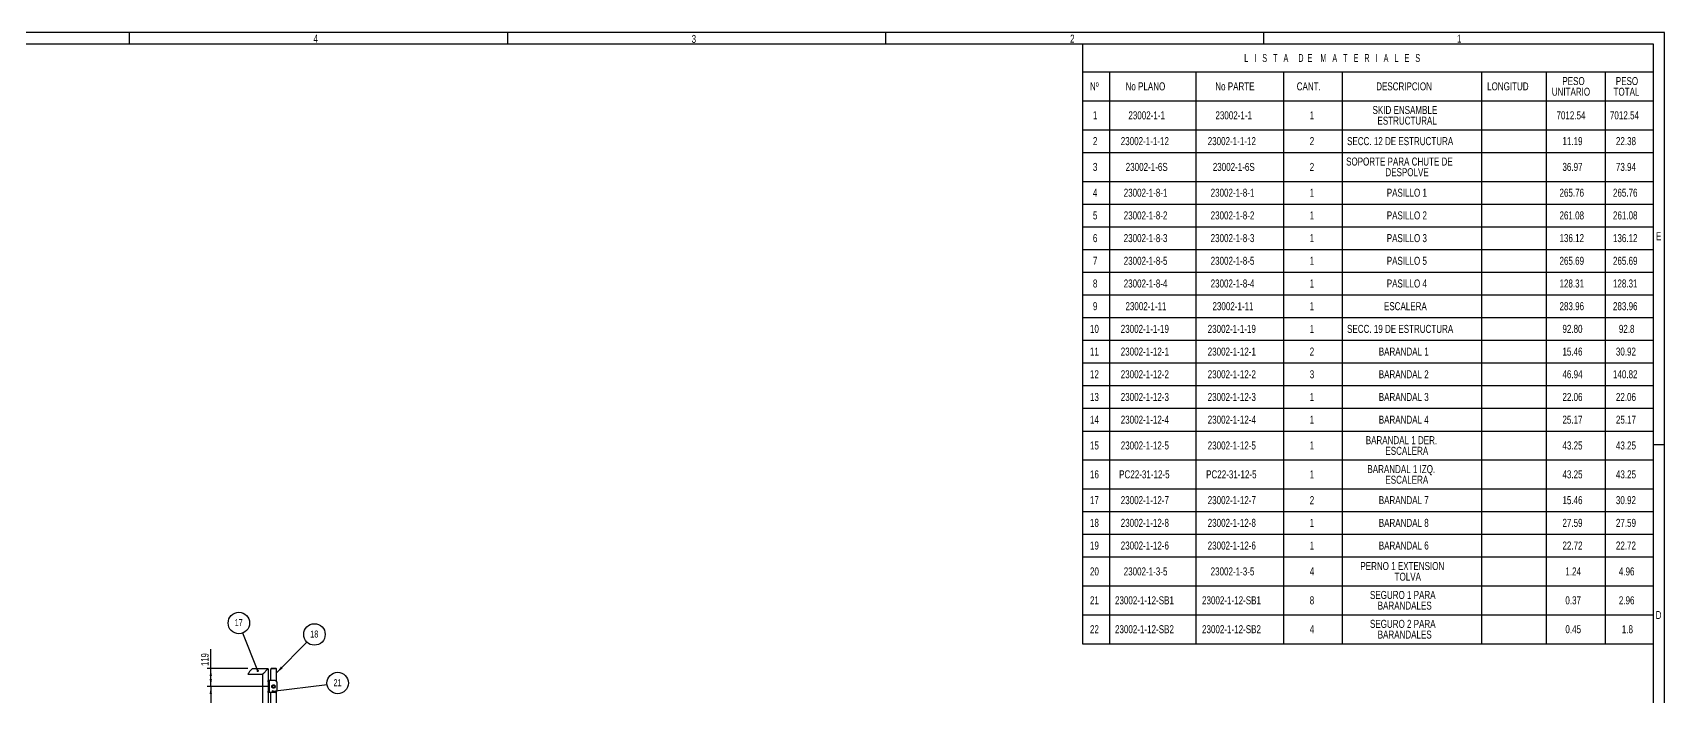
# Model space of a CAD drawing. Header units: millimetres. Extents: x 1293 to 41893, y 1011 to 26911.
# Drawn here: x 20315 to 41893, y 18137 to 26911 of the extents above; entities that cross this region are included whole.
import ezdxf

# ---------------------------------------------------------------- set-up
doc = ezdxf.new("R2010")
doc.units = ezdxf.units.MM
doc.header["$LTSCALE"] = 50
for name, color, linetype in [('CAPA_1', 7, 'Continuous'), ('CLIP_BAR', 5, 'Continuous'), ('PASILLOS', 2, 'Continuous')]:
    doc.layers.add(name, color=color, linetype=linetype)
doc.styles.add('SLDTEXTSTYLE0', font='TXT', dxfattribs={"width": 0.75})
doc.styles.add('SLDTEXTSTYLE31', font='TXT', dxfattribs={"width": 0.563433})
doc.dimstyles.new('SLDDIMSTYLE3', dxfattribs={"dimtxt": 0.18, "dimasz": 30.769231, "dimexe": 0, "dimexo": 0.0625, "dimgap": 0, "dimtad": 0, "dimtih": 1, "dimtoh": 1, "dimdec": 0, "dimrnd": 1e-09, "dimzin": 0, "dimdsep": 46, "dimtxsty": 'Standard', "dimblk1": 'DOT', "dimblk2": 'DOT', "dimsah": 1, "dimcen": 0.09, "dimadec": 0, "dimazin": 0, "dimtfac": 30.769231, "dimtdec": 0, "dimtofl": 0, "dimtmove": 0, "dimatfit": 3, "dimldrblk": 'DOT', "dimfxl": 1, "dimfrac": 2, "dimtolj": 1, "dimtzin": 0, "dimarcsym": 0})
doc.dimstyles.new('SLDDIMSTYLE4', dxfattribs={"dimtxt": 0.18, "dimasz": 100, "dimexe": 0, "dimexo": 0.0625, "dimgap": 0, "dimtad": 0, "dimtih": 1, "dimtoh": 1, "dimdec": 0, "dimrnd": 1e-09, "dimzin": 0, "dimdsep": 46, "dimtxsty": 'Standard', "dimsah": 1, "dimcen": 0.09, "dimadec": 0, "dimazin": 0, "dimtfac": 100, "dimtdec": 0, "dimtofl": 0, "dimtmove": 0, "dimatfit": 3, "dimfxl": 1, "dimfrac": 2, "dimtolj": 1, "dimtzin": 0, "dimarcsym": 0})
doc.dimstyles.new('SLDDIMSTYLE6', dxfattribs={"dimtxt": 100, "dimasz": 100, "dimexe": 0, "dimexo": 0.0625, "dimgap": 25, "dimtad": 2, "dimdec": 0, "dimlfac": 0.5, "dimrnd": 1e-09, "dimzin": 12, "dimdsep": 46, "dimtxsty": 'SLDTEXTSTYLE0', "dimsah": 1, "dimcen": 0.09, "dimadec": 0, "dimazin": 3, "dimtfac": 1, "dimtdec": 0, "dimtofl": 0, "dimtmove": 0, "dimatfit": 3, "dimfxl": 1, "dimfrac": 2, "dimtolj": 1, "dimtzin": 12, "dimarcsym": 0})

# ---------------------------------------------------------------- blocks, each defined once
blk = doc.blocks.new('SW_TABLEANNOTATION_0')
at = {"layer": 'CAPA_1', "color": 0}
for p, q in [((0, 0), (0, -370)), ((0, 0), (355, 0)), ((355, 0), (1501, 0)), ((1501, 0), (2656, 0)), ((2656, 0), (3433, 0)), ((3433, 0), (5276, 0)), ((5276, 0), (6131, 0)), ((6131, 0), (6914, 0)), ((6914, 0), (7545, 0)), ((7545, 0), (7545, -370)), ((0, -370), (0, -752)), ((0, -370), (355, -370)), ((355, -370), (355, -752)), ((355, -370), (1501, -370)), ((1501, -370), (1501, -752)), ((1501, -370), (2656, -370)), ((2656, -370), (2656, -752)), ((2656, -370), (3433, -370)), ((3433, -370), (3433, -752)), ((3433, -370), (5276, -370)), ((5276, -370), (5276, -752)), ((5276, -370), (6131, -370)), ((6131, -370), (6131, -752)), ((6131, -370), (6914, -370)), ((6914, -370), (6914, -752)), ((6914, -370), (7545, -370)), ((7545, -370), (7545, -752)), ((0, -752), (355, -752)), ((0, -752), (0, -1134)), ((355, -752), (1501, -752)), ((355, -752), (355, -1134)), ((1501, -752), (2656, -752)), ((1501, -752), (1501, -1134)), ((2656, -752), (3433, -752)), ((2656, -752), (2656, -1134)), ((3433, -752), (5276, -752)), ((3433, -752), (3433, -1134)), ((5276, -752), (6131, -752)), ((5276, -752), (5276, -1134)), ((6131, -752), (6914, -752)), ((6131, -752), (6131, -1134)), ((6914, -752), (7545, -752)), ((6914, -752), (6914, -1134)), ((7545, -752), (7545, -1134)), ((0, -1134), (0, -1434)), ((0, -1134), (355, -1134)), ((355, -1134), (355, -1434)), ((355, -1134), (1501, -1134)), ((1501, -1134), (1501, -1434)), ((1501, -1134), (2656, -1134)), ((2656, -1134), (2656, -1434)), ((2656, -1134), (3433, -1134)), ((3433, -1134), (3433, -1434)), ((3433, -1134), (5276, -1134)), ((5276, -1134), (5276, -1434)), ((5276, -1134), (6131, -1134)), ((6131, -1134), (6131, -1434)), ((6131, -1134), (6914, -1134)), ((6914, -1134), (6914, -1434)), ((6914, -1134), (7545, -1134)), ((7545, -1134), (7545, -1434)), ((0, -1434), (0, -1816)), ((0, -1434), (355, -1434)), ((355, -1434), (355, -1816)), ((355, -1434), (1501, -1434)), ((1501, -1434), (1501, -1816)), ((1501, -1434), (2656, -1434)), ((2656, -1434), (2656, -1816)), ((2656, -1434), (3433, -1434)), ((3433, -1434), (3433, -1816)), ((3433, -1434), (5276, -1434)), ((5276, -1434), (5276, -1816)), ((5276, -1434), (6131, -1434)), ((6131, -1434), (6131, -1816)), ((6131, -1434), (6914, -1434)), ((6914, -1434), (6914, -1816)), ((6914, -1434), (7545, -1434)), ((7545, -1434), (7545, -1816)), ((0, -1816), (0, -2116)), ((0, -1816), (355, -1816)), ((355, -1816), (355, -2116)), ((355, -1816), (1501, -1816)), ((1501, -1816), (1501, -2116)), ((1501, -1816), (2656, -1816)), ((2656, -1816), (2656, -2116)), ((2656, -1816), (3433, -1816)), ((3433, -1816), (3433, -2116)), ((3433, -1816), (5276, -1816)), ((5276, -1816), (5276, -2116)), ((5276, -1816), (6131, -1816)), ((6131, -1816), (6131, -2116)), ((6131, -1816), (6914, -1816)), ((6914, -1816), (6914, -2116)), ((6914, -1816), (7545, -1816)), ((7545, -1816), (7545, -2116)), ((0, -2116), (0, -2416)), ((0, -2116), (355, -2116)), ((355, -2116), (355, -2416)), ((355, -2116), (1501, -2116)), ((1501, -2116), (1501, -2416)), ((1501, -2116), (2656, -2116)), ((2656, -2116), (2656, -2416)), ((2656, -2116), (3433, -2116)), ((3433, -2116), (3433, -2416)), ((3433, -2116), (5276, -2116)), ((5276, -2116), (5276, -2416)), ((5276, -2116), (6131, -2116)), ((6131, -2116), (6131, -2416)), ((6131, -2116), (6914, -2116)), ((6914, -2116), (6914, -2416)), ((6914, -2116), (7545, -2116)), ((7545, -2116), (7545, -2416)), ((0, -2416), (0, -2716)), ((0, -2416), (355, -2416)), ((355, -2416), (355, -2716)), ((355, -2416), (1501, -2416)), ((1501, -2416), (1501, -2716)), ((1501, -2416), (2656, -2416)), ((2656, -2416), (2656, -2716)), ((2656, -2416), (3433, -2416)), ((3433, -2416), (3433, -2716)), ((3433, -2416), (5276, -2416)), ((5276, -2416), (5276, -2716)), ((5276, -2416), (6131, -2416)), ((6131, -2416), (6131, -2716)), ((6131, -2416), (6914, -2416)), ((6914, -2416), (6914, -2716)), ((6914, -2416), (7545, -2416)), ((7545, -2416), (7545, -2716)), ((0, -2716), (0, -3016)), ((0, -2716), (355, -2716)), ((355, -2716), (355, -3016)), ((355, -2716), (1501, -2716)), ((1501, -2716), (1501, -3016)), ((1501, -2716), (2656, -2716)), ((2656, -2716), (2656, -3016)), ((2656, -2716), (3433, -2716)), ((3433, -2716), (3433, -3016)), ((3433, -2716), (5276, -2716)), ((5276, -2716), (5276, -3016)), ((5276, -2716), (6131, -2716)), ((6131, -2716), (6131, -3016)), ((6131, -2716), (6914, -2716)), ((6914, -2716), (6914, -3016)), ((6914, -2716), (7545, -2716)), ((7545, -2716), (7545, -3016)), ((0, -3016), (0, -3316)), ((0, -3016), (355, -3016)), ((355, -3016), (355, -3316)), ((355, -3016), (1501, -3016)), ((1501, -3016), (1501, -3316)), ((1501, -3016), (2656, -3016)), ((2656, -3016), (2656, -3316)), ((2656, -3016), (3433, -3016)), ((3433, -3016), (3433, -3316)), ((3433, -3016), (5276, -3016)), ((5276, -3016), (5276, -3316)), ((5276, -3016), (6131, -3016)), ((6131, -3016), (6131, -3316)), ((6131, -3016), (6914, -3016)), ((6914, -3016), (6914, -3316)), ((6914, -3016), (7545, -3016)), ((7545, -3016), (7545, -3316)), ((0, -3316), (0, -3616)), ((0, -3316), (355, -3316)), ((355, -3316), (355, -3616)), ((355, -3316), (1501, -3316)), ((1501, -3316), (1501, -3616)), ((1501, -3316), (2656, -3316)), ((2656, -3316), (2656, -3616)), ((2656, -3316), (3433, -3316)), ((3433, -3316), (3433, -3616)), ((3433, -3316), (5276, -3316)), ((5276, -3316), (5276, -3616)), ((5276, -3316), (6131, -3316)), ((6131, -3316), (6131, -3616)), ((6131, -3316), (6914, -3316)), ((6914, -3316), (6914, -3616)), ((6914, -3316), (7545, -3316)), ((7545, -3316), (7545, -3616)), ((0, -3616), (0, -3916)), ((0, -3616), (355, -3616)), ((355, -3616), (355, -3916)), ((355, -3616), (1501, -3616)), ((1501, -3616), (1501, -3916)), ((1501, -3616), (2656, -3616)), ((2656, -3616), (2656, -3916)), ((2656, -3616), (3433, -3616)), ((3433, -3616), (3433, -3916)), ((3433, -3616), (5276, -3616)), ((5276, -3616), (5276, -3916)), ((5276, -3616), (6131, -3616)), ((6131, -3616), (6131, -3916)), ((6131, -3616), (6914, -3616)), ((6914, -3616), (6914, -3916)), ((6914, -3616), (7545, -3616)), ((7545, -3616), (7545, -3916)), ((0, -3916), (0, -4216)), ((0, -3916), (355, -3916)), ((355, -3916), (355, -4216)), ((355, -3916), (1501, -3916)), ((1501, -3916), (1501, -4216)), ((1501, -3916), (2656, -3916)), ((2656, -3916), (2656, -4216)), ((2656, -3916), (3433, -3916)), ((3433, -3916), (3433, -4216)), ((3433, -3916), (5276, -3916)), ((5276, -3916), (5276, -4216)), ((5276, -3916), (6131, -3916)), ((6131, -3916), (6131, -4216)), ((6131, -3916), (6914, -3916)), ((6914, -3916), (6914, -4216)), ((6914, -3916), (7545, -3916)), ((7545, -3916), (7545, -4216)), ((0, -4216), (0, -4516)), ((0, -4216), (355, -4216)), ((355, -4216), (355, -4516)), ((355, -4216), (1501, -4216)), ((1501, -4216), (1501, -4516)), ((1501, -4216), (2656, -4216)), ((2656, -4216), (2656, -4516)), ((2656, -4216), (3433, -4216)), ((3433, -4216), (3433, -4516)), ((3433, -4216), (5276, -4216)), ((5276, -4216), (5276, -4516)), ((5276, -4216), (6131, -4216)), ((6131, -4216), (6131, -4516)), ((6131, -4216), (6914, -4216)), ((6914, -4216), (6914, -4516)), ((6914, -4216), (7545, -4216)), ((7545, -4216), (7545, -4516)), ((0, -4516), (0, -4816)), ((0, -4516), (355, -4516)), ((355, -4516), (355, -4816)), ((355, -4516), (1501, -4516)), ((1501, -4516), (1501, -4816)), ((1501, -4516), (2656, -4516)), ((2656, -4516), (2656, -4816)), ((2656, -4516), (3433, -4516)), ((3433, -4516), (3433, -4816)), ((3433, -4516), (5276, -4516)), ((5276, -4516), (5276, -4816)), ((5276, -4516), (6131, -4516)), ((6131, -4516), (6131, -4816)), ((6131, -4516), (6914, -4516)), ((6914, -4516), (6914, -4816)), ((6914, -4516), (7545, -4516)), ((7545, -4516), (7545, -4816)), ((0, -4816), (0, -5116)), ((0, -4816), (355, -4816)), ((355, -4816), (355, -5116)), ((355, -4816), (1501, -4816)), ((1501, -4816), (1501, -5116)), ((1501, -4816), (2656, -4816)), ((2656, -4816), (2656, -5116)), ((2656, -4816), (3433, -4816)), ((3433, -4816), (3433, -5116)), ((3433, -4816), (5276, -4816)), ((5276, -4816), (5276, -5116)), ((5276, -4816), (6131, -4816)), ((6131, -4816), (6131, -5116)), ((6131, -4816), (6914, -4816)), ((6914, -4816), (6914, -5116)), ((6914, -4816), (7545, -4816)), ((7545, -4816), (7545, -5116)), ((0, -5116), (0, -5498)), ((0, -5116), (355, -5116)), ((355, -5116), (355, -5498)), ((355, -5116), (1501, -5116)), ((1501, -5116), (1501, -5498)), ((1501, -5116), (2656, -5116)), ((2656, -5116), (2656, -5498)), ((2656, -5116), (3433, -5116)), ((3433, -5116), (3433, -5498)), ((3433, -5116), (5276, -5116)), ((5276, -5116), (5276, -5498)), ((5276, -5116), (6131, -5116)), ((6131, -5116), (6131, -5498)), ((6131, -5116), (6914, -5116)), ((6914, -5116), (6914, -5498)), ((6914, -5116), (7545, -5116)), ((7545, -5116), (7545, -5498)), ((0, -5498), (0, -5881)), ((0, -5498), (355, -5498)), ((355, -5498), (355, -5881)), ((355, -5498), (1501, -5498)), ((1501, -5498), (1501, -5881)), ((1501, -5498), (2656, -5498)), ((2656, -5498), (2656, -5881)), ((2656, -5498), (3433, -5498)), ((3433, -5498), (3433, -5881)), ((3433, -5498), (5276, -5498)), ((5276, -5498), (5276, -5881)), ((5276, -5498), (6131, -5498)), ((6131, -5498), (6131, -5881)), ((6131, -5498), (6914, -5498)), ((6914, -5498), (6914, -5881)), ((6914, -5498), (7545, -5498)), ((7545, -5498), (7545, -5881)), ((0, -5881), (0, -6181)), ((0, -5881), (355, -5881)), ((355, -5881), (355, -6181)), ((355, -5881), (1501, -5881)), ((1501, -5881), (1501, -6181)), ((1501, -5881), (2656, -5881)), ((2656, -5881), (2656, -6181)), ((2656, -5881), (3433, -5881)), ((3433, -5881), (3433, -6181)), ((3433, -5881), (5276, -5881)), ((5276, -5881), (5276, -6181)), ((5276, -5881), (6131, -5881)), ((6131, -5881), (6131, -6181)), ((6131, -5881), (6914, -5881)), ((6914, -5881), (6914, -6181)), ((6914, -5881), (7545, -5881)), ((7545, -5881), (7545, -6181)), ((0, -6181), (0, -6481)), ((0, -6181), (355, -6181)), ((355, -6181), (355, -6481)), ((355, -6181), (1501, -6181)), ((1501, -6181), (1501, -6481)), ((1501, -6181), (2656, -6181)), ((2656, -6181), (2656, -6481)), ((2656, -6181), (3433, -6181)), ((3433, -6181), (3433, -6481)), ((3433, -6181), (5276, -6181)), ((5276, -6181), (5276, -6481)), ((5276, -6181), (6131, -6181)), ((6131, -6181), (6131, -6481)), ((6131, -6181), (6914, -6181)), ((6914, -6181), (6914, -6481)), ((6914, -6181), (7545, -6181)), ((7545, -6181), (7545, -6481)), ((0, -6481), (0, -6781)), ((0, -6481), (355, -6481)), ((355, -6481), (355, -6781)), ((355, -6481), (1501, -6481)), ((1501, -6481), (1501, -6781)), ((1501, -6481), (2656, -6481)), ((2656, -6481), (2656, -6781)), ((2656, -6481), (3433, -6481)), ((3433, -6481), (3433, -6781)), ((3433, -6481), (5276, -6481)), ((5276, -6481), (5276, -6781)), ((5276, -6481), (6131, -6481)), ((6131, -6481), (6131, -6781)), ((6131, -6481), (6914, -6481)), ((6914, -6481), (6914, -6781)), ((6914, -6481), (7545, -6481)), ((7545, -6481), (7545, -6781)), ((0, -6781), (0, -7163)), ((0, -6781), (355, -6781)), ((355, -6781), (355, -7163)), ((355, -6781), (1501, -6781)), ((1501, -6781), (1501, -7163)), ((1501, -6781), (2656, -6781)), ((2656, -6781), (2656, -7163)), ((2656, -6781), (3433, -6781)), ((3433, -6781), (3433, -7163)), ((3433, -6781), (5276, -6781)), ((5276, -6781), (5276, -7163)), ((5276, -6781), (6131, -6781)), ((6131, -6781), (6131, -7163)), ((6131, -6781), (6914, -6781)), ((6914, -6781), (6914, -7163)), ((6914, -6781), (7545, -6781)), ((7545, -6781), (7545, -7163)), ((0, -7163), (0, -7545)), ((0, -7163), (355, -7163)), ((355, -7163), (355, -7545)), ((355, -7163), (1501, -7163)), ((1501, -7163), (1501, -7545)), ((1501, -7163), (2656, -7163)), ((2656, -7163), (2656, -7545)), ((2656, -7163), (3433, -7163)), ((3433, -7163), (3433, -7545)), ((3433, -7163), (5276, -7163)), ((5276, -7163), (5276, -7545)), ((5276, -7163), (6131, -7163)), ((6131, -7163), (6131, -7545)), ((6131, -7163), (6914, -7163)), ((6914, -7163), (6914, -7545)), ((6914, -7163), (7545, -7163)), ((7545, -7163), (7545, -7545)), ((0, -7545), (0, -7927)), ((0, -7545), (355, -7545)), ((355, -7545), (355, -7927)), ((355, -7545), (1501, -7545)), ((1501, -7545), (1501, -7927)), ((1501, -7545), (2656, -7545)), ((2656, -7545), (2656, -7927)), ((2656, -7545), (3433, -7545)), ((3433, -7545), (3433, -7927)), ((3433, -7545), (5276, -7545)), ((5276, -7545), (5276, -7927)), ((5276, -7545), (6131, -7545)), ((6131, -7545), (6131, -7927)), ((6131, -7545), (6914, -7545)), ((6914, -7545), (6914, -7927)), ((6914, -7545), (7545, -7545)), ((7545, -7545), (7545, -7927)), ((0, -7927), (355, -7927)), ((355, -7927), (1501, -7927)), ((1501, -7927), (2656, -7927)), ((2656, -7927), (3433, -7927)), ((3433, -7927), (5276, -7927)), ((5276, -7927), (6131, -7927)), ((6131, -7927), (6914, -7927)), ((6914, -7927), (7545, -7927))]:
    blk.add_line(p, q, dxfattribs=at)
at = {"layer": 'CAPA_1', "color": 0, "attachment_point": 1}
for s, insert, char_height, style in [('L   I   S   T   A     D  E    M   A   T   E   R   I   A   L   E   S', (2139, -132), 105.83, 'SLDTEXTSTYLE31'), ('Nº', (99, -507), 105.8, 'SLDTEXTSTYLE0'), ('No PLANO', (570, -507), 105.8, 'SLDTEXTSTYLE0'), ('No PARTE', (1756, -507), 105.8, 'SLDTEXTSTYLE0'), ('CANT.', (2833, -507), 105.8, 'SLDTEXTSTYLE0'), ('DESCRIPCION', (3884, -507), 105.83, 'SLDTEXTSTYLE0'), ('LONGITUD', (5351, -507), 105.8, 'SLDTEXTSTYLE0'), ('UNITARIO', (6206, -578), 105.8, 'SLDTEXTSTYLE0'), ('PESO', (6346, -437), 105.8, 'SLDTEXTSTYLE0'), ('TOTAL', (7023, -578), 105.8, 'SLDTEXTSTYLE0'), ('PESO', (7053, -437), 105.8, 'SLDTEXTSTYLE0'), ('SKID ENSAMBLE', (3836, -819), 105.83, 'SLDTEXTSTYLE0'), ('1', (138, -890), 106, 'SLDTEXTSTYLE0'), ('23002-1-1', (607, -890), 105.8, 'SLDTEXTSTYLE0'), ('23002-1-1', (1758, -890), 105.8, 'SLDTEXTSTYLE0'), ('1', (3005, -890), 106, 'SLDTEXTSTYLE0'), ('ESTRUCTURAL', (3901, -960), 105.83, 'SLDTEXTSTYLE0'), ('7012.54', (6268, -890), 105.8, 'SLDTEXTSTYLE0'), ('7012.54', (6975, -890), 105.8, 'SLDTEXTSTYLE0'), ('2', (138, -1231), 106, 'SLDTEXTSTYLE0'), ('23002-1-1-12', (506, -1231), 105.83, 'SLDTEXTSTYLE0'), ('23002-1-1-12', (1656, -1231), 105.83, 'SLDTEXTSTYLE0'), ('2', (3005, -1231), 106, 'SLDTEXTSTYLE0'), ('SECC. 12 DE ESTRUCTURA', (3499, -1231), 105.83, 'SLDTEXTSTYLE0'), ('11.19', (6347, -1231), 105.8, 'SLDTEXTSTYLE0'), ('22.38', (7054, -1231), 105.8, 'SLDTEXTSTYLE0'), ('SOPORTE PARA CHUTE DE', (3486, -1501), 105.83, 'SLDTEXTSTYLE0'), ('3', (138, -1572), 106, 'SLDTEXTSTYLE0'), ('23002-1-6S', (572, -1572), 105.8, 'SLDTEXTSTYLE0'), ('23002-1-6S', (1723, -1572), 105.8, 'SLDTEXTSTYLE0'), ('2', (3005, -1572), 106, 'SLDTEXTSTYLE0'), ('DESPOLVE', (4006, -1642), 105.8, 'SLDTEXTSTYLE0'), ('36.97', (6347, -1572), 105.8, 'SLDTEXTSTYLE0'), ('73.94', (7054, -1572), 105.8, 'SLDTEXTSTYLE0'), ('4', (138, -1913), 106, 'SLDTEXTSTYLE0'), ('23002-1-8-1', (545, -1913), 105.83, 'SLDTEXTSTYLE0'), ('23002-1-8-1', (1695, -1913), 105.83, 'SLDTEXTSTYLE0'), ('1', (3005, -1913), 106, 'SLDTEXTSTYLE0'), ('PASILLO 1', (4024, -1913), 105.8, 'SLDTEXTSTYLE0'), ('265.76', (6308, -1913), 105.8, 'SLDTEXTSTYLE0'), ('265.76', (7015, -1913), 105.8, 'SLDTEXTSTYLE0'), ('5', (138, -2213), 106, 'SLDTEXTSTYLE0'), ('23002-1-8-2', (545, -2213), 105.83, 'SLDTEXTSTYLE0'), ('23002-1-8-2', (1695, -2213), 105.83, 'SLDTEXTSTYLE0'), ('1', (3005, -2213), 106, 'SLDTEXTSTYLE0'), ('PASILLO 2', (4024, -2213), 105.8, 'SLDTEXTSTYLE0'), ('261.08', (6308, -2213), 105.8, 'SLDTEXTSTYLE0'), ('261.08', (7015, -2213), 105.8, 'SLDTEXTSTYLE0'), ('6', (138, -2513), 106, 'SLDTEXTSTYLE0'), ('23002-1-8-3', (545, -2513), 105.83, 'SLDTEXTSTYLE0'), ('23002-1-8-3', (1695, -2513), 105.83, 'SLDTEXTSTYLE0'), ('1', (3005, -2513), 106, 'SLDTEXTSTYLE0'), ('PASILLO 3', (4024, -2513), 105.8, 'SLDTEXTSTYLE0'), ('136.12', (6308, -2513), 105.8, 'SLDTEXTSTYLE0'), ('136.12', (7015, -2513), 105.8, 'SLDTEXTSTYLE0'), ('7', (138, -2813), 106, 'SLDTEXTSTYLE0'), ('23002-1-8-5', (545, -2813), 105.83, 'SLDTEXTSTYLE0'), ('23002-1-8-5', (1695, -2813), 105.83, 'SLDTEXTSTYLE0'), ('1', (3005, -2813), 106, 'SLDTEXTSTYLE0'), ('PASILLO 5', (4024, -2813), 105.8, 'SLDTEXTSTYLE0'), ('265.69', (6308, -2813), 105.8, 'SLDTEXTSTYLE0'), ('265.69', (7015, -2813), 105.8, 'SLDTEXTSTYLE0'), ('8', (138, -3113), 106, 'SLDTEXTSTYLE0'), ('23002-1-8-4', (545, -3113), 105.83, 'SLDTEXTSTYLE0'), ('23002-1-8-4', (1695, -3113), 105.83, 'SLDTEXTSTYLE0'), ('1', (3005, -3113), 106, 'SLDTEXTSTYLE0'), ('PASILLO 4', (4024, -3113), 105.8, 'SLDTEXTSTYLE0'), ('128.31', (6308, -3113), 105.8, 'SLDTEXTSTYLE0'), ('128.31', (7015, -3113), 105.8, 'SLDTEXTSTYLE0'), ('9', (138, -3413), 106, 'SLDTEXTSTYLE0'), ('23002-1-11', (568, -3413), 105.8, 'SLDTEXTSTYLE0'), ('23002-1-11', (1719, -3413), 105.8, 'SLDTEXTSTYLE0'), ('1', (3005, -3413), 106, 'SLDTEXTSTYLE0'), ('ESCALERA', (3987, -3413), 105.8, 'SLDTEXTSTYLE0'), ('283.96', (6308, -3413), 105.8, 'SLDTEXTSTYLE0'), ('283.96', (7015, -3413), 105.8, 'SLDTEXTSTYLE0'), ('10', (99, -3713), 105.8, 'SLDTEXTSTYLE0'), ('23002-1-1-19', (506, -3713), 105.83, 'SLDTEXTSTYLE0'), ('23002-1-1-19', (1656, -3713), 105.83, 'SLDTEXTSTYLE0'), ('1', (3005, -3713), 106, 'SLDTEXTSTYLE0'), ('SECC. 19 DE ESTRUCTURA', (3499, -3713), 105.83, 'SLDTEXTSTYLE0'), ('92.80', (6347, -3713), 105.8, 'SLDTEXTSTYLE0'), ('92.8', (7093, -3713), 105.8, 'SLDTEXTSTYLE0'), ('11', (99, -4013), 105.8, 'SLDTEXTSTYLE0'), ('23002-1-12-1', (506, -4013), 105.83, 'SLDTEXTSTYLE0'), ('23002-1-12-1', (1656, -4013), 105.83, 'SLDTEXTSTYLE0'), ('2', (3005, -4013), 106, 'SLDTEXTSTYLE0'), ('BARANDAL 1', (3918, -4013), 105.8, 'SLDTEXTSTYLE0'), ('15.46', (6347, -4013), 105.8, 'SLDTEXTSTYLE0'), ('30.92', (7054, -4013), 105.8, 'SLDTEXTSTYLE0'), ('12', (99, -4313), 105.8, 'SLDTEXTSTYLE0'), ('23002-1-12-2', (506, -4313), 105.83, 'SLDTEXTSTYLE0'), ('23002-1-12-2', (1656, -4313), 105.83, 'SLDTEXTSTYLE0'), ('3', (3005, -4313), 106, 'SLDTEXTSTYLE0'), ('BARANDAL 2', (3918, -4313), 105.8, 'SLDTEXTSTYLE0'), ('46.94', (6347, -4313), 105.8, 'SLDTEXTSTYLE0'), ('140.82', (7015, -4313), 105.8, 'SLDTEXTSTYLE0'), ('13', (99, -4613), 105.8, 'SLDTEXTSTYLE0'), ('23002-1-12-3', (506, -4613), 105.83, 'SLDTEXTSTYLE0'), ('23002-1-12-3', (1656, -4613), 105.83, 'SLDTEXTSTYLE0'), ('1', (3005, -4613), 106, 'SLDTEXTSTYLE0'), ('BARANDAL 3', (3918, -4613), 105.8, 'SLDTEXTSTYLE0'), ('22.06', (6347, -4613), 105.8, 'SLDTEXTSTYLE0'), ('22.06', (7054, -4613), 105.8, 'SLDTEXTSTYLE0'), ('14', (99, -4913), 105.8, 'SLDTEXTSTYLE0'), ('23002-1-12-4', (506, -4913), 105.83, 'SLDTEXTSTYLE0'), ('23002-1-12-4', (1656, -4913), 105.83, 'SLDTEXTSTYLE0'), ('1', (3005, -4913), 106, 'SLDTEXTSTYLE0'), ('BARANDAL 4', (3918, -4913), 105.8, 'SLDTEXTSTYLE0'), ('25.17', (6347, -4913), 105.8, 'SLDTEXTSTYLE0'), ('25.17', (7054, -4913), 105.8, 'SLDTEXTSTYLE0'), ('15', (99, -5254), 105.8, 'SLDTEXTSTYLE0'), ('23002-1-12-5', (506, -5254), 105.83, 'SLDTEXTSTYLE0'), ('23002-1-12-5', (1656, -5254), 105.83, 'SLDTEXTSTYLE0'), ('1', (3005, -5254), 106, 'SLDTEXTSTYLE0'), ('BARANDAL 1 DER.', (3746, -5184), 105.83, 'SLDTEXTSTYLE0'), ('ESCALERA', (4006, -5325), 105.8, 'SLDTEXTSTYLE0'), ('43.25', (6347, -5254), 105.8, 'SLDTEXTSTYLE0'), ('43.25', (7054, -5254), 105.8, 'SLDTEXTSTYLE0'), ('BARANDAL 1 IZQ.', (3768, -5566), 105.83, 'SLDTEXTSTYLE0'), ('16', (99, -5636), 105.8, 'SLDTEXTSTYLE0'), ('PC22-31-12-5', (485, -5636), 105.83, 'SLDTEXTSTYLE0'), ('PC22-31-12-5', (1635, -5636), 105.83, 'SLDTEXTSTYLE0'), ('1', (3005, -5636), 106, 'SLDTEXTSTYLE0'), ('ESCALERA', (4006, -5707), 105.8, 'SLDTEXTSTYLE0'), ('43.25', (6347, -5636), 105.8, 'SLDTEXTSTYLE0'), ('43.25', (7054, -5636), 105.8, 'SLDTEXTSTYLE0'), ('17', (99, -5977), 105.8, 'SLDTEXTSTYLE0'), ('23002-1-12-7', (506, -5977), 105.83, 'SLDTEXTSTYLE0'), ('23002-1-12-7', (1656, -5977), 105.83, 'SLDTEXTSTYLE0'), ('2', (3005, -5977), 106, 'SLDTEXTSTYLE0'), ('BARANDAL 7', (3918, -5977), 105.8, 'SLDTEXTSTYLE0'), ('15.46', (6347, -5977), 105.8, 'SLDTEXTSTYLE0'), ('30.92', (7054, -5977), 105.8, 'SLDTEXTSTYLE0'), ('18', (99, -6277), 105.8, 'SLDTEXTSTYLE0'), ('23002-1-12-8', (506, -6277), 105.83, 'SLDTEXTSTYLE0'), ('23002-1-12-8', (1656, -6277), 105.83, 'SLDTEXTSTYLE0'), ('1', (3005, -6277), 106, 'SLDTEXTSTYLE0'), ('BARANDAL 8', (3918, -6277), 105.8, 'SLDTEXTSTYLE0'), ('27.59', (6347, -6277), 105.8, 'SLDTEXTSTYLE0'), ('27.59', (7054, -6277), 105.8, 'SLDTEXTSTYLE0'), ('19', (99, -6577), 105.8, 'SLDTEXTSTYLE0'), ('23002-1-12-6', (506, -6577), 105.83, 'SLDTEXTSTYLE0'), ('23002-1-12-6', (1656, -6577), 105.83, 'SLDTEXTSTYLE0'), ('1', (3005, -6577), 106, 'SLDTEXTSTYLE0'), ('BARANDAL 6', (3918, -6577), 105.8, 'SLDTEXTSTYLE0'), ('22.72', (6347, -6577), 105.8, 'SLDTEXTSTYLE0'), ('22.72', (7054, -6577), 105.8, 'SLDTEXTSTYLE0'), ('PERNO 1 EXTENSION', (3675, -6848), 105.83, 'SLDTEXTSTYLE0'), ('20', (99, -6919), 105.8, 'SLDTEXTSTYLE0'), ('23002-1-3-5', (545, -6919), 105.83, 'SLDTEXTSTYLE0'), ('23002-1-3-5', (1695, -6919), 105.83, 'SLDTEXTSTYLE0'), ('4', (3005, -6919), 106, 'SLDTEXTSTYLE0'), ('TOLVA', (4128, -6989), 105.8, 'SLDTEXTSTYLE0'), ('1.24', (6386, -6919), 105.8, 'SLDTEXTSTYLE0'), ('4.96', (7093, -6919), 105.8, 'SLDTEXTSTYLE0'), ('21', (99, -7301), 105.8, 'SLDTEXTSTYLE0'), ('23002-1-12-SB1', (430, -7301), 105.83, 'SLDTEXTSTYLE0'), ('23002-1-12-SB1', (1581, -7301), 105.83, 'SLDTEXTSTYLE0'), ('8', (3005, -7301), 106, 'SLDTEXTSTYLE0'), ('SEGURO 1 PARA', (3802, -7230), 105.83, 'SLDTEXTSTYLE0'), ('0.37', (6386, -7301), 105.8, 'SLDTEXTSTYLE0'), ('2.96', (7093, -7301), 105.8, 'SLDTEXTSTYLE0'), ('BARANDALES', (3904, -7371), 105.8, 'SLDTEXTSTYLE0'), ('22', (99, -7683), 105.8, 'SLDTEXTSTYLE0'), ('23002-1-12-SB2', (430, -7683), 105.83, 'SLDTEXTSTYLE0'), ('23002-1-12-SB2', (1581, -7683), 105.83, 'SLDTEXTSTYLE0'), ('4', (3005, -7683), 106, 'SLDTEXTSTYLE0'), ('SEGURO 2 PARA', (3802, -7612), 105.83, 'SLDTEXTSTYLE0'), ('BARANDALES', (3904, -7754), 105.8, 'SLDTEXTSTYLE0'), ('0.45', (6386, -7683), 105.8, 'SLDTEXTSTYLE0'), ('1.8', (7132, -7683), 105.8, 'SLDTEXTSTYLE0')]:
    blk.add_mtext(s, dxfattribs=dict(at, insert=insert, char_height=char_height, style=style))
blk = doc.blocks.new('_D_22')
at = {"layer": 'CAPA_1', "transparency": 16777216}
for p, q in [((23426, 18267), (22621, 18267)), ((22671, 18267), (22671, 17567)), ((23426, 17567), (22621, 17567))]:
    blk.add_line(p, q, dxfattribs=at)
for points in [[(22671, 18267), (22655, 18167), (22686, 18167)], [(22671, 17567), (22686, 17667), (22655, 17667)]]:
    blk.add_solid(points, dxfattribs=at)
at = {"layer": 'CAPA_1', "transparency": 16777216, "insert": (22542, 17807), "char_height": 100, "attachment_point": 1, "rotation": 90, "style": 'SLDTEXTSTYLE0'}
blk.add_mtext('350', dxfattribs=at)
blk = doc.blocks.new('_D_23')
at = {"layer": 'CAPA_1', "transparency": 16777216}
for p, q in [((22671, 18505), (22671, 18762)), ((23160, 18505), (22621, 18505)), ((22671, 18267), (22671, 18505)), ((23426, 18267), (22621, 18267))]:
    blk.add_line(p, q, dxfattribs=at)
for points in [[(22671, 18505), (22655, 18405), (22686, 18405)], [(22671, 18267), (22686, 18367), (22655, 18367)]]:
    blk.add_solid(points, dxfattribs=at)
at = {"layer": 'CAPA_1', "transparency": 16777216, "insert": (22542, 18540), "char_height": 100, "attachment_point": 1, "rotation": 90, "style": 'SLDTEXTSTYLE0'}
blk.add_mtext('119', dxfattribs=at)
blk = doc.blocks.new('SW_NOTE_0_133')
at = {"layer": 'CAPA_1', "color": 0}
blk.add_circle((-52, 132), 142, dxfattribs=at)
at = {"layer": 'CAPA_1', "color": 0, "insert": (-54, 184), "char_height": 92.6, "attachment_point": 2, "style": 'SLDTEXTSTYLE0'}
blk.add_mtext('17', dxfattribs=at)
blk = doc.blocks.new('_Dot')
at = {"color": 0, "linetype": 'ByBlock', "lineweight": -2}
blk.add_line((-0.5, 0), (-1, 0), dxfattribs=at)
at = {"color": 0, "linetype": 'ByBlock', "const_width": 0.5}
blk.add_lwpolyline([(-0.25, 0, 1), (0.25, 0, 1)], format="xyb", close=True, dxfattribs=at)
blk = doc.blocks.new('SW_NOTE_0_134')
at = {"layer": 'CAPA_1', "color": 0}
blk.add_circle((100, 101), 142, dxfattribs=at)
at = {"layer": 'CAPA_1', "color": 0, "insert": (98, 153), "char_height": 92.6, "attachment_point": 2, "style": 'SLDTEXTSTYLE0'}
blk.add_mtext('18', dxfattribs=at)
blk = doc.blocks.new('SW_NOTE_0_135')
at = {"layer": 'CAPA_1', "color": 0}
blk.add_circle((141, 18), 142, dxfattribs=at)
at = {"layer": 'CAPA_1', "color": 0, "insert": (139, 69), "char_height": 92.6, "attachment_point": 2, "style": 'SLDTEXTSTYLE0'}
blk.add_mtext('21', dxfattribs=at)

msp = doc.modelspace()

# ---------------------------------------------------------------- linework, layer by layer
at = {"color": 7, "linetype": 'Continuous', "lineweight": 18}
msp.add_arc((23477.1178527, 18222.6187312), 379.6253913, 131.8272690176, 147.0139738717, dxfattribs=at)
at = {"layer": 'CAPA_1'}
for p, q in [((41892.9505051, 26910.8173311), (1292.9505051, 26910.8173311)), ((1442.9505051, 26760.8173311), (41742.9505051, 26760.8173311)), ((21592.9505051, 26910.8173311), (21592.9505051, 26760.8173311)), ((26592.9505051, 26910.8173311), (26592.9505051, 26760.8173311)), ((31592.9505051, 26910.8173311), (31592.9505051, 26760.8173311)), ((36592.9505051, 26910.8173311), (36592.9505051, 26760.8173311)), ((41742.9505051, 26760.8173311), (41742.9505051, 1160.8173311)), ((41892.9505051, 1010.8173311), (41892.9505051, 26910.8173311)), ((41892.9505051, 21460.8173311), (41742.9505051, 21460.8173311))]:
    msp.add_line(p, q, dxfattribs=at)
at = {"layer": 'CLIP_BAR', "linetype": 'Continuous', "lineweight": 25}
for p, q in [((23430.0185804, 18347.3997621), (23442.7186613, 18347.3997621)), ((23430.0185804, 18327.3997812), (23430.0185804, 18346.411994)), ((23442.7186613, 18347.3997621), (23442.7186613, 18327.3997812)), ((23455.4182653, 18347.3997621), (23442.7186613, 18347.3997621)), ((23522.718585, 18347.3997621), (23455.4182653, 18347.3997621)), ((23430.0185804, 18327.3997812), (23430.0185804, 18207.3998957)), ((23430.0185804, 18188.3876829), (23430.0185804, 18207.3998957)), ((23442.7186613, 18187.3996763), (23430.0185804, 18187.3996763)), ((23442.7186613, 18327.3997812), (23442.7186613, 18207.3998957)), ((23442.7186613, 18207.3998957), (23442.7186613, 18187.3996763)), ((23455.4182653, 18187.3996763), (23442.7186613, 18187.3996763)), ((23522.718585, 18187.3996763), (23455.4182653, 18187.3996763)), ((23509.0686445, 18283.2747011), (23489.0686636, 18283.2747011)), ((23489.0686636, 18251.5247373), (23509.0686445, 18251.5247373)), ((23542.7185659, 18327.3997812), (23542.7185659, 18207.3998957))]:
    msp.add_line(p, q, dxfattribs=at)
for centre, radius, start, end in [((23522.7182924, 18327.3994886), 20.0002735, 0.0008382229, 89.9991617771), ((23489.068306, 18267.3997192), 15.8749819, 89.9987092671, 270.001290733), ((23509.0685253, 18267.3997192), 15.8749819, 270.0004302486, 89.9995697514), ((23522.7182924, 18207.3999498), 20.0002735, 270.0008382188, 359.9998447967)]:
    msp.add_arc(centre, radius, start, end, dxfattribs=at)
at = {"layer": 'PASILLOS', "linetype": 'Continuous', "lineweight": 25}
for p, q in [((23158.6867933, 18429.2998819), (23353.818572, 18429.2998819)), ((23223.9505415, 18505.4998903), (23423.9222173, 18505.4998903)), ((23353.818572, 18429.2998819), (23353.818572, 17405.4997473)), ((23366.0103445, 18441.4918928), (23417.8263311, 18493.3078794)), ((23423.9222173, 18499.4037657), (23423.9222173, 18505.4998903)), ((23430.0185804, 18499.4037657), (23423.9222173, 18499.4037657)), ((23430.0185804, 18499.4037657), (23430.0185804, 18346.411994)), ((23464.918292, 18347.3997621), (23464.918292, 18493.3078794)), ((23477.1105413, 18499.4037657), (23466.5519361, 18499.4037657)), ((23528.926528, 18505.4998903), (23477.1105413, 18505.4998903)), ((23528.926528, 18499.4037657), (23477.1105413, 18499.4037657)), ((23539.4851331, 18499.4037657), (23528.926528, 18499.4037657)), ((23541.1183004, 18335.2382688), (23541.1183004, 18493.3078794)), ((23430.0185804, 18188.3876829), (23430.0185804, 17646.4119463)), ((23464.918292, 17647.3998337), (23464.918292, 18187.3996763)), ((23541.1183004, 17635.2381019), (23541.1183004, 18199.561408))]:
    msp.add_line(p, q, dxfattribs=at)
at = {"layer": 'PASILLOS', "linetype": 'Continuous', "lineweight": 25, "flags": 128}
for points in [[(23353.818572, 18429.2998819), (23354.0526991, 18429.534009), (23354.7464971, 18430.227807), (23355.8732633, 18431.3545732), (23357.3896055, 18432.870677), (23359.2368727, 18434.7181826), (23361.3449697, 18436.8260412), (23363.6318807, 18439.1131906), (23366.0103445, 18441.4918928)], [(23366.0103445, 18441.4918928), (23363.8931875, 18439.3747358), (23361.8404035, 18437.3219519), (23359.9144583, 18435.3957682), (23358.1735258, 18433.6548357), (23356.6710119, 18432.1520834), (23355.4517393, 18430.9332876), (23354.5538549, 18430.0351648), (23354.0035848, 18429.4848947), (23353.818572, 18429.2998819)], [(23417.8263311, 18493.3078794), (23419.9434881, 18495.424798), (23421.9962721, 18497.477582), (23423.9222173, 18499.4037657)], [(23423.9222173, 18499.4037657), (23421.9962721, 18497.477582), (23419.9434881, 18495.424798), (23417.8263311, 18493.3078794)]]:
    msp.add_lwpolyline(points, dxfattribs=at)
at = {"layer": 'PASILLOS', "linetype": 'Continuous', "lineweight": 25}
msp.add_circle((23503.0186192, 18267.3998061), 15.8749961, dxfattribs=at)
for centre, radius, start, end in [((23477.1122305, 18493.306855), 12.1939385, 150.0003179921, 179.995186625), ((23477.1122305, 18493.306855), 12.1939385, 150.0003179921, 179.995186625), ((23477.1106709, 18493.3077498), 12.1921405, 90.0006090593, 150.0002952385), ((23528.9263984, 18493.3077498), 12.1921405, 29.9997047615, 89.9993909407), ((23528.9250597, 18493.307868), 12.1932407, 0.0000535579, 29.9960786192), ((23528.9250597, 18493.307868), 12.1932407, 0.0000535579, 29.9960786192)]:
    msp.add_arc(centre, radius, start, end, dxfattribs=at)

# ---------------------------------------------------------------- block references
at = {"layer": 'CAPA_1'}
for name, p in [('SW_TABLEANNOTATION_0', (34198.2085301, 26760.8173311)), ('SW_NOTE_0_133', (23094.3327151, 18974.2694462)), ('SW_NOTE_0_134', (23941.7975048, 18854.5379614)), ('SW_NOTE_0_135', (24207.8754626, 18295.3844869))]:
    msp.add_blockref(name, p, dxfattribs=at)

# ---------------------------------------------------------------- texts
at = {"layer": 'CAPA_1', "char_height": 105.8333333, "attachment_point": 1, "style": 'SLDTEXTSTYLE0'}
for s, insert in [('4', (24028.4694302, 26882.96302)), ('3', (29029.5514913, 26880.865364)), ('2', (34033.8997883, 26884.0454947)), ('1', (39149.9155708, 26884.0454947)), ('E', (41781.3008139, 24273.2916779)), ('D', (41778.0310943, 19265.7855731))]:
    msp.add_mtext(s, dxfattribs=dict(at, insert=insert))

# ---------------------------------------------------------------- dimensions: what is measured, and where the dimension line sits
at = {"layer": 'CAPA_1'}
for base, p2, picture, middle in [((22670.5908188, 18505.4997898), (23223.9505415, 18505.4997898), '_D_23', (22670.5908188, 18650.8988005)), ((22670.5908188, 17567.3997898), (23489.0684304, 17567.3997898), '_D_22', (22670.5908188, 17917.3997898))]:
    dim = msp.add_linear_dim(base=base, p1=(23489.0684304, 18267.3997898), p2=p2, angle=90, dimstyle='SLDDIMSTYLE6', dxfattribs=at)
    dim.commit()
    dim.dimension.update_dxf_attribs({"geometry": picture, "text_midpoint": middle, "dimtype": 160})

# ---------------------------------------------------------------- leaders
for points, dimstyle in [([(23292.2796325, 18474.3239793), (23094.3327151, 18974.2694462)], 'SLDDIMSTYLE3'), ([(23541.1184304, 18448.9760662), (23941.7975048, 18854.5379614)], 'SLDDIMSTYLE4'), ([(23490.8382853, 18203.9462393), (24207.8754626, 18295.3844869)], 'SLDDIMSTYLE3')]:
    msp.add_leader(points, dimstyle=dimstyle, dxfattribs=at)

doc.saveas('drawing.dxf')
